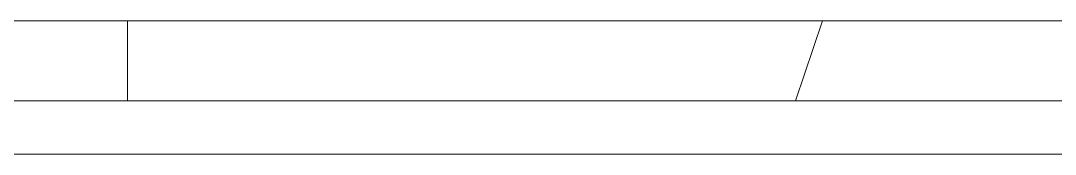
# Model space of a CAD drawing. Header units: millimetres. Extents: x -11 to 1219, y 0 to 1751.
# Drawn here: x 228.489 to 230.683, y 877.518 to 877.801 of the extents above; entities that cross this region are included whole.
import ezdxf

# ---------------------------------------------------------------- set-up
doc = ezdxf.new("R2010")
doc.units = ezdxf.units.MM
doc.header["$LTSCALE"] = 10
doc.layers.add('_MULTI_WIRE', color=9, linetype='CONTINUOUS')
doc.layers.add('PDF_Geometry', color=7, linetype='CONTINUOUS', true_color=0x151d1f)
doc.layers.get('_MULTI_WIRE').off()

# ---------------------------------------------------------------- blocks, each defined once
blk = doc.blocks.new('DVP-28SWS211R')
at = {"layer": 'PDF_Geometry', "color": 7, "lineweight": 9, "true_color": 0xffffff}
for p, q in [((27.7024, -86.6765), (15.1825, -86.6765)), ((22.094, -86.8464), (22.094, -86.6765)), ((23.5669, -86.6765), (23.5102, -86.8464)), ((14.9559, -86.8464), (28.2123, -86.8464)), ((14.8993, -86.9597), (28.3256, -86.9597))]:
    blk.add_line(p, q, dxfattribs=at)

msp = doc.modelspace()

# ---------------------------------------------------------------- block references
at = {"layer": '_MULTI_WIRE'}
msp.add_blockref('DVP-28SWS211R', (206.6221, 964.4776), dxfattribs=at)
msp.add_blockref('DVP-28SWS211R', (206.6221, 964.4776), dxfattribs=at)
msp.add_blockref('DVP-28SWS211R', (206.6221, 964.4776), dxfattribs=at)
msp.add_blockref('DVP-28SWS211R', (206.6221, 964.4776), dxfattribs=at)

doc.saveas('drawing.dxf')
